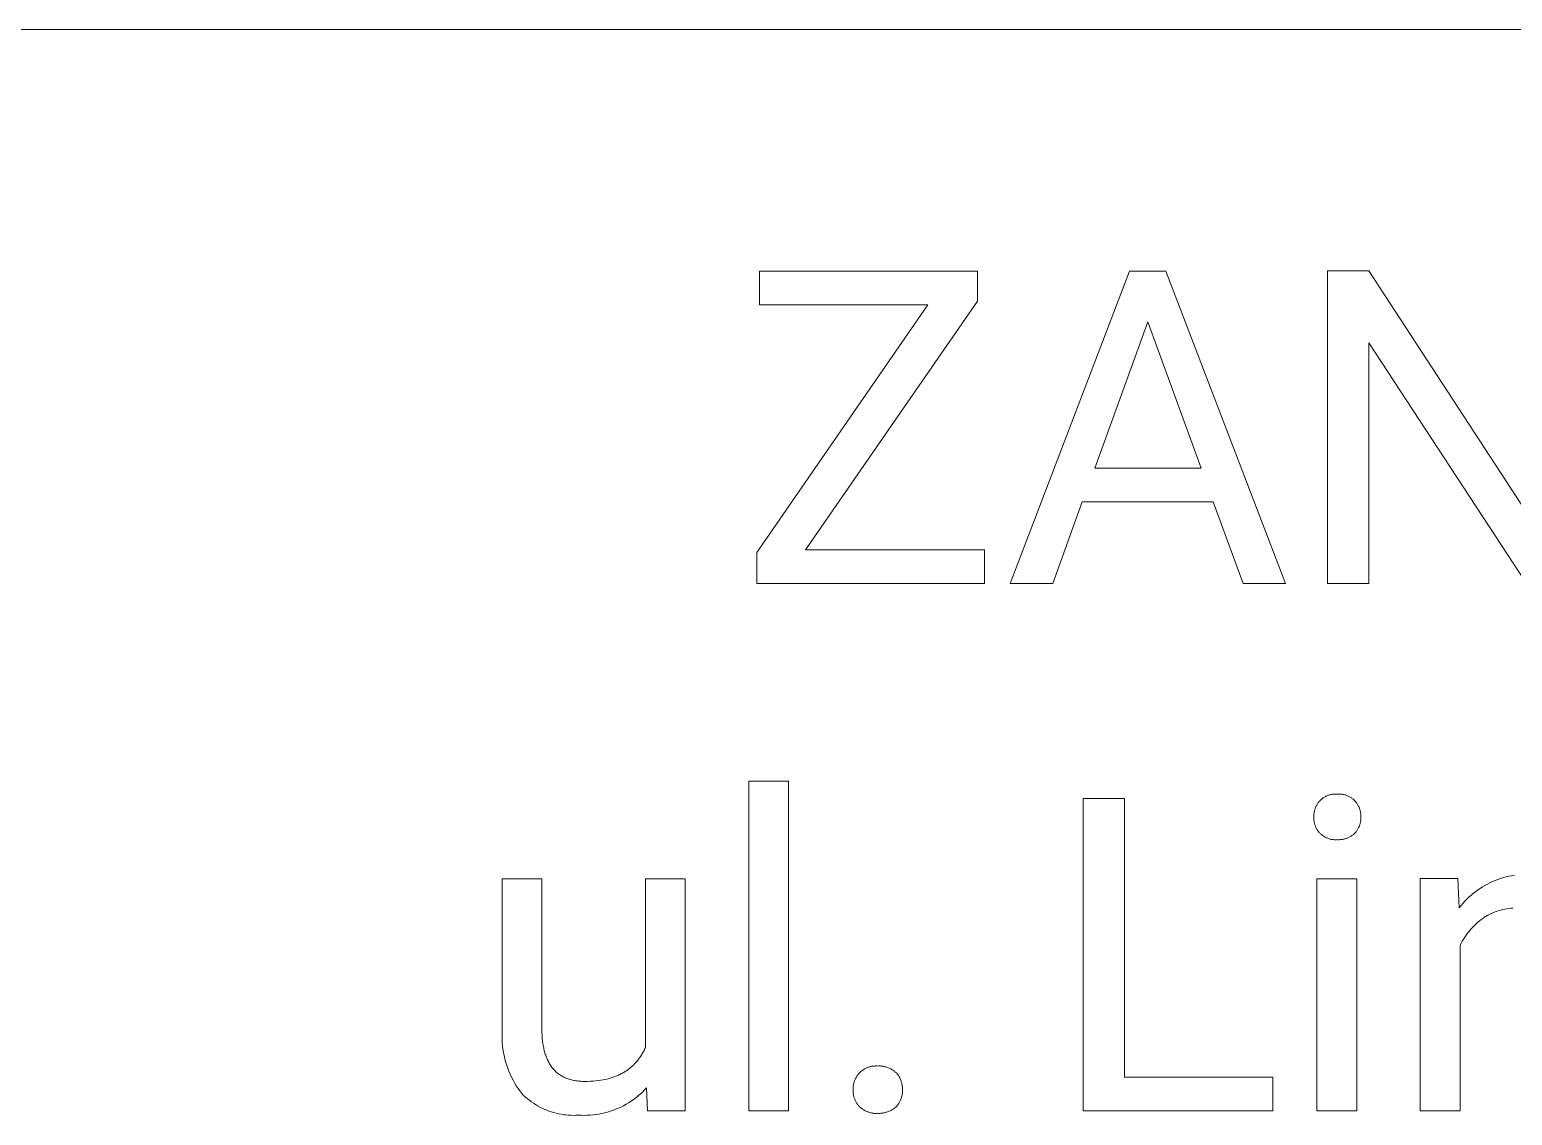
# Model space of a CAD drawing. Header units: millimetres. Extents: x -644 to 2279, y -276 to 1766.
# Drawn here: x 1314.4 to 1445.7, y -45.3 to 50.8 of the extents above; entities that cross this region are included whole.
import ezdxf

# ---------------------------------------------------------------- set-up
doc = ezdxf.new("R2010")
doc.units = ezdxf.units.MM
doc.header["$MEASUREMENT"] = 0
doc.layers.add('Domyślny', color=7, linetype='Continuous', true_color=0x000000)

msp = doc.modelspace()

# ---------------------------------------------------------------- linework, layer by layer
at = {"layer": 'Domyślny', "color": 18, "lineweight": 15, "true_color": 0x000000}
for p, q in [((2275.75, 50.82), (1173.96, 50.82)), ((1379.03, 26.45), (1379.03, 29.44)), ((1379.03, 29.44), (1398.32, 29.44)), ((1398.32, 29.44), (1398.32, 26.78)), ((1401.23, 1.76), (1411.8, 29.44)), ((1411.8, 29.44), (1415, 29.44)), ((1415, 29.44), (1425.59, 1.76)), ((1429.31, 1.77), (1429.31, 29.45)), ((1429.31, 29.45), (1432.98, 29.45)), ((1432.98, 29.45), (1446.96, 8.02)), ((1378.79, 4.51), (1393.95, 26.45)), ((1393.95, 26.45), (1379.03, 26.45)), ((1398.32, 26.78), (1383.1, 4.75)), ((1413.4, 24.94), (1408.71, 11.99)), ((1418.12, 11.99), (1413.4, 24.94)), ((1446.92, 1.77), (1432.98, 23.09)), ((1432.98, 23.09), (1432.98, 1.77)), ((1408.71, 11.99), (1418.12, 11.99)), ((1407.61, 9), (1405, 1.76)), ((1419.2, 9), (1407.61, 9)), ((1421.85, 1.76), (1419.2, 9)), ((1378.79, 1.76), (1378.79, 4.51)), ((1383.1, 4.75), (1398.94, 4.75)), ((1398.94, 4.75), (1398.94, 1.76)), ((1398.94, 1.76), (1378.79, 1.76)), ((1405, 1.76), (1401.23, 1.76)), ((1425.59, 1.76), (1421.85, 1.76)), ((1432.98, 1.77), (1429.31, 1.77)), ((1378.1, -44.95), (1378.1, -15.75)), ((1378.1, -15.75), (1381.61, -15.75)), ((1381.61, -15.75), (1381.61, -44.95)), ((1429.22, -17.07), (1429.27, -17.04)), ((1429.27, -17.04), (1429.34, -17.01)), ((1429.34, -17.01), (1429.4, -16.99)), ((1429.4, -16.99), (1429.46, -16.97)), ((1429.46, -16.97), (1429.52, -16.95)), ((1429.52, -16.95), (1429.59, -16.94)), ((1429.59, -16.94), (1429.65, -16.92)), ((1429.65, -16.92), (1429.71, -16.91)), ((1429.71, -16.91), (1429.78, -16.9)), ((1429.78, -16.9), (1429.84, -16.89)), ((1429.84, -16.89), (1429.91, -16.89)), ((1429.91, -16.89), (1429.98, -16.89)), ((1429.98, -16.89), (1430.04, -16.89)), ((1430.04, -16.89), (1430.11, -16.89)), ((1430.11, -16.89), (1430.17, -16.89)), ((1430.17, -16.89), (1430.24, -16.89)), ((1430.24, -16.89), (1430.3, -16.89)), ((1430.3, -16.89), (1430.37, -16.89)), ((1430.37, -16.89), (1430.44, -16.89)), ((1430.44, -16.89), (1430.5, -16.9)), ((1430.5, -16.9), (1430.57, -16.9)), ((1430.57, -16.9), (1430.63, -16.91)), ((1430.63, -16.91), (1430.7, -16.93)), ((1430.7, -16.93), (1430.76, -16.94)), ((1430.76, -16.94), (1430.83, -16.96)), ((1430.83, -16.96), (1430.89, -16.97)), ((1430.89, -16.97), (1430.95, -16.99)), ((1430.95, -16.99), (1431.02, -17.02)), ((1431.02, -17.02), (1431.08, -17.04)), ((1431.08, -17.04), (1431.14, -17.07)), ((1407.68, -44.96), (1407.68, -17.27)), ((1407.68, -17.27), (1411.35, -17.27)), ((1411.35, -17.27), (1411.35, -41.97)), ((1428.16, -18.38), (1428.17, -18.32)), ((1428.17, -18.32), (1428.19, -18.25)), ((1428.19, -18.25), (1428.22, -18.19)), ((1428.22, -18.19), (1428.24, -18.12)), ((1428.24, -18.12), (1428.26, -18.06)), ((1428.26, -18.06), (1428.29, -18)), ((1428.29, -18), (1428.32, -17.94)), ((1428.32, -17.94), (1428.36, -17.88)), ((1428.36, -17.88), (1428.39, -17.82)), ((1428.39, -17.82), (1428.43, -17.76)), ((1428.43, -17.76), (1428.46, -17.7)), ((1428.46, -17.7), (1428.5, -17.65)), ((1428.5, -17.65), (1428.55, -17.59)), ((1428.55, -17.59), (1428.59, -17.54)), ((1428.59, -17.54), (1428.63, -17.49)), ((1428.63, -17.49), (1428.68, -17.44)), ((1428.68, -17.44), (1428.73, -17.39)), ((1428.73, -17.39), (1428.78, -17.35)), ((1428.78, -17.35), (1428.83, -17.31)), ((1428.83, -17.31), (1428.88, -17.27)), ((1428.88, -17.27), (1428.93, -17.23)), ((1428.93, -17.23), (1428.99, -17.19)), ((1428.99, -17.19), (1429.04, -17.16)), ((1429.04, -17.16), (1429.1, -17.13)), ((1429.1, -17.13), (1429.16, -17.09)), ((1429.16, -17.09), (1429.22, -17.07)), ((1431.14, -17.07), (1431.2, -17.1)), ((1431.2, -17.1), (1431.26, -17.13)), ((1431.26, -17.13), (1431.31, -17.16)), ((1431.31, -17.16), (1431.37, -17.19)), ((1431.37, -17.19), (1431.43, -17.23)), ((1431.43, -17.23), (1431.48, -17.27)), ((1431.48, -17.27), (1431.53, -17.31)), ((1431.53, -17.31), (1431.58, -17.35)), ((1431.58, -17.35), (1431.63, -17.39)), ((1431.63, -17.39), (1431.68, -17.44)), ((1431.68, -17.44), (1431.73, -17.49)), ((1431.73, -17.49), (1431.78, -17.54)), ((1431.78, -17.54), (1431.82, -17.59)), ((1431.82, -17.59), (1431.86, -17.65)), ((1431.86, -17.65), (1431.9, -17.7)), ((1431.9, -17.7), (1431.94, -17.76)), ((1431.94, -17.76), (1431.97, -17.82)), ((1431.97, -17.82), (1432.01, -17.88)), ((1432.01, -17.88), (1432.04, -17.94)), ((1432.04, -17.94), (1432.07, -18)), ((1432.07, -18), (1432.1, -18.06)), ((1432.1, -18.06), (1432.13, -18.12)), ((1432.13, -18.12), (1432.15, -18.19)), ((1432.15, -18.19), (1432.17, -18.25)), ((1432.17, -18.25), (1432.19, -18.32)), ((1432.19, -18.32), (1432.21, -18.38)), ((1428.1, -18.72), (1428.11, -18.65)), ((1428.1, -18.79), (1428.1, -18.72)), ((1428.1, -18.86), (1428.1, -18.79)), ((1428.1, -18.93), (1428.1, -18.86)), ((1428.1, -19), (1428.1, -18.93)), ((1428.1, -19.06), (1428.1, -19)), ((1428.1, -19.13), (1428.1, -19.06)), ((1428.11, -19.2), (1428.1, -19.13)), ((1428.11, -18.65), (1428.12, -18.59)), ((1428.12, -19.27), (1428.11, -19.2)), ((1428.12, -18.59), (1428.13, -18.52)), ((1428.13, -19.33), (1428.12, -19.27)), ((1428.13, -18.52), (1428.14, -18.45)), ((1428.14, -19.4), (1428.13, -19.33)), ((1428.14, -18.45), (1428.16, -18.38)), ((1428.15, -19.46), (1428.14, -19.4)), ((1428.17, -19.53), (1428.15, -19.46)), ((1428.19, -19.6), (1428.17, -19.53)), ((1428.21, -19.66), (1428.19, -19.6)), ((1428.24, -19.72), (1428.21, -19.66)), ((1432.15, -19.66), (1432.13, -19.72)), ((1432.17, -19.6), (1432.15, -19.66)), ((1432.19, -19.53), (1432.17, -19.6)), ((1432.21, -19.46), (1432.19, -19.53)), ((1432.21, -18.38), (1432.22, -18.45)), ((1432.22, -19.4), (1432.21, -19.46)), ((1432.22, -18.45), (1432.24, -18.52)), ((1432.24, -19.33), (1432.22, -19.4)), ((1432.24, -18.52), (1432.25, -18.59)), ((1432.25, -19.27), (1432.24, -19.33)), ((1432.25, -18.59), (1432.25, -18.65)), ((1432.25, -18.65), (1432.26, -18.72)), ((1432.26, -19.2), (1432.25, -19.27)), ((1432.26, -18.72), (1432.26, -18.79)), ((1432.26, -18.79), (1432.27, -18.86)), ((1432.27, -19.06), (1432.26, -19.13)), ((1432.26, -19.13), (1432.26, -19.2)), ((1432.27, -18.86), (1432.27, -18.93)), ((1432.27, -18.93), (1432.27, -19)), ((1432.27, -19), (1432.27, -19.06)), ((1428.26, -19.79), (1428.24, -19.72)), ((1428.29, -19.85), (1428.26, -19.79)), ((1428.32, -19.91), (1428.29, -19.85)), ((1428.35, -19.97), (1428.32, -19.91)), ((1428.39, -20.03), (1428.35, -19.97)), ((1428.42, -20.08), (1428.39, -20.03)), ((1428.46, -20.14), (1428.42, -20.08)), ((1428.5, -20.19), (1428.46, -20.14)), ((1428.55, -20.25), (1428.5, -20.19)), ((1428.59, -20.3), (1428.55, -20.25)), ((1428.63, -20.35), (1428.59, -20.3)), ((1428.68, -20.39), (1428.63, -20.35)), ((1428.73, -20.44), (1428.68, -20.39)), ((1428.78, -20.48), (1428.73, -20.44)), ((1428.83, -20.52), (1428.78, -20.48)), ((1428.88, -20.56), (1428.83, -20.52)), ((1428.93, -20.6), (1428.88, -20.56)), ((1428.99, -20.63), (1428.93, -20.6)), ((1429.04, -20.67), (1428.99, -20.63)), ((1429.1, -20.7), (1429.04, -20.67)), ((1429.16, -20.73), (1429.1, -20.7)), ((1429.22, -20.76), (1429.16, -20.73)), ((1429.28, -20.78), (1429.22, -20.76)), ((1429.34, -20.81), (1429.28, -20.78)), ((1429.4, -20.83), (1429.34, -20.81)), ((1429.46, -20.85), (1429.4, -20.83)), ((1429.53, -20.87), (1429.46, -20.85)), ((1429.59, -20.88), (1429.53, -20.87)), ((1429.65, -20.9), (1429.59, -20.88)), ((1429.72, -20.91), (1429.65, -20.9)), ((1429.78, -20.92), (1429.72, -20.91)), ((1429.85, -20.92), (1429.78, -20.92)), ((1429.91, -20.93), (1429.85, -20.92)), ((1429.98, -20.93), (1429.91, -20.93)), ((1430.04, -20.93), (1429.98, -20.93)), ((1430.11, -20.93), (1430.04, -20.93)), ((1430.17, -20.92), (1430.11, -20.93)), ((1430.24, -20.93), (1430.17, -20.92)), ((1430.31, -20.93), (1430.24, -20.93)), ((1430.38, -20.93), (1430.31, -20.93)), ((1430.45, -20.92), (1430.38, -20.93)), ((1430.51, -20.92), (1430.45, -20.92)), ((1430.58, -20.91), (1430.51, -20.92)), ((1430.65, -20.9), (1430.58, -20.91)), ((1430.72, -20.89), (1430.65, -20.9)), ((1430.78, -20.87), (1430.72, -20.89)), ((1430.85, -20.86), (1430.78, -20.87)), ((1430.92, -20.84), (1430.85, -20.86)), ((1430.98, -20.82), (1430.92, -20.84)), ((1431.05, -20.79), (1430.98, -20.82)), ((1431.11, -20.77), (1431.05, -20.79)), ((1431.17, -20.74), (1431.11, -20.77)), ((1431.23, -20.71), (1431.17, -20.74)), ((1431.29, -20.68), (1431.23, -20.71)), ((1431.35, -20.64), (1431.29, -20.68)), ((1431.41, -20.61), (1431.35, -20.64)), ((1431.47, -20.57), (1431.41, -20.61)), ((1431.52, -20.53), (1431.47, -20.57)), ((1431.58, -20.49), (1431.52, -20.53)), ((1431.63, -20.44), (1431.58, -20.49)), ((1431.68, -20.4), (1431.63, -20.44)), ((1431.73, -20.35), (1431.68, -20.4)), ((1431.78, -20.3), (1431.73, -20.35)), ((1431.82, -20.25), (1431.78, -20.3)), ((1431.86, -20.19), (1431.82, -20.25)), ((1431.9, -20.14), (1431.86, -20.19)), ((1431.94, -20.08), (1431.9, -20.14)), ((1431.98, -20.03), (1431.94, -20.08)), ((1432.01, -19.97), (1431.98, -20.03)), ((1432.04, -19.91), (1432.01, -19.97)), ((1432.07, -19.85), (1432.04, -19.91)), ((1432.1, -19.79), (1432.07, -19.85)), ((1432.13, -19.72), (1432.1, -19.79)), ((1356.27, -37.77), (1356.27, -24.39)), ((1356.27, -24.39), (1359.78, -24.39)), ((1359.78, -24.39), (1359.78, -37.67)), ((1368.94, -39.35), (1368.94, -24.39)), ((1368.94, -24.39), (1372.46, -24.39)), ((1372.46, -24.39), (1372.46, -44.95)), ((1428.38, -44.95), (1428.38, -24.39)), ((1428.38, -24.39), (1431.9, -24.39)), ((1431.9, -24.39), (1431.9, -44.95)), ((1437.52, -44.95), (1437.52, -24.38)), ((1437.52, -24.38), (1440.85, -24.38)), ((1440.85, -24.38), (1440.97, -26.97)), ((1443.24, -24.98), (1443.47, -24.86)), ((1443.47, -24.86), (1443.69, -24.74)), ((1443.69, -24.74), (1443.92, -24.64)), ((1443.92, -24.64), (1444.16, -24.54)), ((1444.16, -24.54), (1444.39, -24.45)), ((1444.39, -24.45), (1444.63, -24.37)), ((1444.63, -24.37), (1444.88, -24.29)), ((1444.88, -24.29), (1445.12, -24.23)), ((1445.12, -24.23), (1445.37, -24.17)), ((1445.37, -24.17), (1445.62, -24.12)), ((1445.62, -24.12), (1445.87, -24.08)), ((1441.46, -26.39), (1441.64, -26.21)), ((1441.64, -26.21), (1441.82, -26.03)), ((1441.82, -26.03), (1442, -25.86)), ((1442, -25.86), (1442.2, -25.7)), ((1442.2, -25.7), (1442.4, -25.54)), ((1442.4, -25.54), (1442.6, -25.39)), ((1442.6, -25.39), (1442.81, -25.24)), ((1442.81, -25.24), (1443.02, -25.11)), ((1443.02, -25.11), (1443.24, -24.98)), ((1440.97, -26.97), (1441.13, -26.77)), ((1441.13, -26.77), (1441.29, -26.58)), ((1441.29, -26.58), (1441.46, -26.39)), ((1443.67, -27.53), (1443.51, -27.62)), ((1443.83, -27.46), (1443.67, -27.53)), ((1443.99, -27.39), (1443.83, -27.46)), ((1444.16, -27.32), (1443.99, -27.39)), ((1444.32, -27.26), (1444.16, -27.32)), ((1444.49, -27.21), (1444.32, -27.26)), ((1444.66, -27.16), (1444.49, -27.21)), ((1444.83, -27.12), (1444.66, -27.16)), ((1445.01, -27.08), (1444.83, -27.12)), ((1445.18, -27.05), (1445.01, -27.08)), ((1445.35, -27.03), (1445.18, -27.05)), ((1445.53, -27.01), (1445.35, -27.03)), ((1445.71, -27), (1445.53, -27.01)), ((1442.11, -28.73), (1441.97, -28.89)), ((1442.26, -28.58), (1442.11, -28.73)), ((1442.41, -28.43), (1442.26, -28.58)), ((1442.57, -28.29), (1442.41, -28.43)), ((1442.73, -28.15), (1442.57, -28.29)), ((1442.89, -28.02), (1442.73, -28.15)), ((1443.06, -27.9), (1442.89, -28.02)), ((1443.21, -27.8), (1443.06, -27.9)), ((1443.36, -27.7), (1443.21, -27.8)), ((1443.51, -27.62), (1443.36, -27.7)), ((1441.14, -30.1), (1441.05, -30.29)), ((1441.24, -29.92), (1441.14, -30.1)), ((1441.35, -29.74), (1441.24, -29.92)), ((1441.46, -29.56), (1441.35, -29.74)), ((1441.58, -29.38), (1441.46, -29.56)), ((1441.71, -29.21), (1441.58, -29.38)), ((1441.84, -29.05), (1441.71, -29.21)), ((1441.97, -28.89), (1441.84, -29.05)), ((1441.05, -30.29), (1441.05, -44.95)), ((1356.25, -38.06), (1356.27, -37.77)), ((1356.25, -38.34), (1356.25, -38.06)), ((1359.78, -37.67), (1359.78, -37.96)), ((1359.78, -37.96), (1359.79, -38.24)), ((1356.25, -38.63), (1356.25, -38.34)), ((1356.27, -38.92), (1356.25, -38.63)), ((1356.29, -39.21), (1356.27, -38.92)), ((1356.33, -39.49), (1356.29, -39.21)), ((1359.79, -38.24), (1359.81, -38.51)), ((1359.81, -38.51), (1359.84, -38.77)), ((1359.84, -38.77), (1359.87, -39.02)), ((1359.87, -39.02), (1359.89, -39.14)), ((1359.89, -39.14), (1359.91, -39.26)), ((1359.91, -39.26), (1359.94, -39.38)), ((1368.9, -39.44), (1368.94, -39.35)), ((1356.37, -39.78), (1356.33, -39.49)), ((1356.43, -40.06), (1356.37, -39.78)), ((1356.5, -40.34), (1356.43, -40.06)), ((1356.57, -40.62), (1356.5, -40.34)), ((1356.66, -40.89), (1356.57, -40.62)), ((1359.94, -39.38), (1359.96, -39.49)), ((1359.96, -39.49), (1359.99, -39.6)), ((1359.99, -39.6), (1360.02, -39.71)), ((1360.02, -39.71), (1360.05, -39.82)), ((1360.05, -39.82), (1360.08, -39.93)), ((1360.08, -39.93), (1360.12, -40.03)), ((1360.12, -40.03), (1360.15, -40.13)), ((1360.15, -40.13), (1360.19, -40.23)), ((1360.19, -40.23), (1360.23, -40.33)), ((1360.23, -40.33), (1360.27, -40.43)), ((1360.27, -40.43), (1360.32, -40.52)), ((1360.32, -40.52), (1360.36, -40.61)), ((1360.36, -40.61), (1360.41, -40.7)), ((1368.04, -40.72), (1368.1, -40.66)), ((1368.1, -40.66), (1368.17, -40.58)), ((1368.17, -40.58), (1368.23, -40.51)), ((1368.23, -40.51), (1368.29, -40.44)), ((1368.29, -40.44), (1368.34, -40.36)), ((1368.34, -40.36), (1368.4, -40.29)), ((1368.4, -40.29), (1368.46, -40.21)), ((1368.46, -40.21), (1368.51, -40.13)), ((1368.51, -40.13), (1368.56, -40.05)), ((1368.56, -40.05), (1368.61, -39.96)), ((1368.61, -39.96), (1368.66, -39.88)), ((1368.66, -39.88), (1368.71, -39.79)), ((1368.71, -39.79), (1368.76, -39.71)), ((1368.76, -39.71), (1368.81, -39.62)), ((1368.81, -39.62), (1368.85, -39.53)), ((1368.85, -39.53), (1368.9, -39.44)), ((1356.75, -41.17), (1356.66, -40.89)), ((1356.85, -41.44), (1356.75, -41.17)), ((1356.97, -41.7), (1356.85, -41.44)), ((1357.09, -41.96), (1356.97, -41.7)), ((1357.22, -42.22), (1357.09, -41.96)), ((1360.41, -40.7), (1360.46, -40.78)), ((1360.46, -40.78), (1360.51, -40.86)), ((1360.51, -40.86), (1360.56, -40.95)), ((1360.56, -40.95), (1360.62, -41.02)), ((1360.62, -41.02), (1360.67, -41.1)), ((1360.67, -41.1), (1360.73, -41.17)), ((1360.73, -41.17), (1360.79, -41.25)), ((1360.79, -41.25), (1360.85, -41.32)), ((1360.85, -41.32), (1360.92, -41.38)), ((1360.92, -41.38), (1360.98, -41.45)), ((1360.98, -41.45), (1361.05, -41.51)), ((1361.05, -41.51), (1361.12, -41.57)), ((1361.12, -41.57), (1361.19, -41.63)), ((1361.19, -41.63), (1361.27, -41.69)), ((1361.27, -41.69), (1361.34, -41.74)), ((1361.34, -41.74), (1361.42, -41.79)), ((1361.42, -41.79), (1361.5, -41.84)), ((1361.5, -41.84), (1361.58, -41.89)), ((1361.58, -41.89), (1361.66, -41.93)), ((1361.66, -41.93), (1361.74, -41.97)), ((1361.74, -41.97), (1361.83, -42.01)), ((1365.83, -42.05), (1366.03, -41.99)), ((1366.03, -41.99), (1366.13, -41.95)), ((1366.13, -41.95), (1366.22, -41.92)), ((1366.22, -41.92), (1366.32, -41.88)), ((1366.32, -41.88), (1366.41, -41.85)), ((1366.41, -41.85), (1366.5, -41.81)), ((1366.5, -41.81), (1366.59, -41.77)), ((1366.59, -41.77), (1366.68, -41.73)), ((1366.68, -41.73), (1366.76, -41.68)), ((1366.76, -41.68), (1366.85, -41.64)), ((1366.85, -41.64), (1366.93, -41.59)), ((1366.93, -41.59), (1367.02, -41.54)), ((1367.02, -41.54), (1367.1, -41.5)), ((1367.1, -41.5), (1367.18, -41.44)), ((1367.18, -41.44), (1367.26, -41.39)), ((1367.26, -41.39), (1367.34, -41.34)), ((1367.34, -41.34), (1367.41, -41.28)), ((1367.41, -41.28), (1367.49, -41.23)), ((1367.49, -41.23), (1367.56, -41.17)), ((1367.56, -41.17), (1367.63, -41.11)), ((1367.63, -41.11), (1367.71, -41.05)), ((1367.71, -41.05), (1367.78, -40.99)), ((1367.78, -40.99), (1367.84, -40.92)), ((1367.84, -40.92), (1367.91, -40.86)), ((1367.91, -40.86), (1367.98, -40.79)), ((1367.98, -40.79), (1368.04, -40.72)), ((1387.58, -42.02), (1387.61, -41.96)), ((1387.61, -41.96), (1387.65, -41.89)), ((1387.65, -41.89), (1387.69, -41.83)), ((1387.69, -41.83), (1387.74, -41.77)), ((1387.74, -41.77), (1387.78, -41.71)), ((1387.78, -41.71), (1387.83, -41.65)), ((1387.83, -41.65), (1387.88, -41.59)), ((1387.88, -41.59), (1387.93, -41.54)), ((1387.93, -41.54), (1387.98, -41.49)), ((1387.98, -41.49), (1388.03, -41.44)), ((1388.03, -41.44), (1388.09, -41.4)), ((1388.09, -41.4), (1388.15, -41.36)), ((1388.15, -41.36), (1388.21, -41.32)), ((1388.21, -41.32), (1388.27, -41.28)), ((1388.27, -41.28), (1388.33, -41.24)), ((1388.33, -41.24), (1388.39, -41.21)), ((1388.39, -41.21), (1388.45, -41.18)), ((1388.45, -41.18), (1388.52, -41.15)), ((1388.52, -41.15), (1388.58, -41.12)), ((1388.58, -41.12), (1388.65, -41.09)), ((1388.65, -41.09), (1388.72, -41.07)), ((1388.72, -41.07), (1388.79, -41.05)), ((1388.79, -41.05), (1388.86, -41.03)), ((1388.86, -41.03), (1388.92, -41.01)), ((1388.92, -41.01), (1388.99, -41)), ((1388.99, -41), (1389.07, -40.99)), ((1389.07, -40.99), (1389.14, -40.98)), ((1389.14, -40.98), (1389.21, -40.98)), ((1389.21, -40.98), (1389.28, -40.97)), ((1389.28, -40.97), (1389.35, -40.97)), ((1389.35, -40.97), (1389.42, -40.97)), ((1389.42, -40.97), (1389.49, -40.98)), ((1389.49, -40.98), (1389.57, -40.97)), ((1389.57, -40.97), (1389.64, -40.97)), ((1389.64, -40.97), (1389.72, -40.97)), ((1389.72, -40.97), (1389.79, -40.98)), ((1389.79, -40.98), (1389.87, -40.99)), ((1389.87, -40.99), (1389.95, -41)), ((1389.95, -41), (1390.02, -41.01)), ((1390.02, -41.01), (1390.09, -41.02)), ((1390.09, -41.02), (1390.17, -41.04)), ((1390.17, -41.04), (1390.24, -41.06)), ((1390.24, -41.06), (1390.31, -41.08)), ((1390.31, -41.08), (1390.38, -41.11)), ((1390.38, -41.11), (1390.45, -41.14)), ((1390.45, -41.14), (1390.52, -41.17)), ((1390.52, -41.17), (1390.59, -41.2)), ((1390.59, -41.2), (1390.66, -41.23)), ((1390.66, -41.23), (1390.73, -41.27)), ((1390.73, -41.27), (1390.79, -41.31)), ((1390.79, -41.31), (1390.85, -41.35)), ((1390.85, -41.35), (1390.92, -41.39)), ((1390.92, -41.39), (1390.98, -41.44)), ((1390.98, -41.44), (1391.03, -41.49)), ((1391.03, -41.49), (1391.09, -41.54)), ((1391.09, -41.54), (1391.15, -41.59)), ((1391.15, -41.59), (1391.2, -41.65)), ((1391.2, -41.65), (1391.24, -41.71)), ((1391.24, -41.71), (1391.29, -41.77)), ((1391.29, -41.77), (1391.33, -41.83)), ((1391.33, -41.83), (1391.37, -41.89)), ((1391.37, -41.89), (1391.41, -41.95)), ((1391.41, -41.95), (1391.45, -42.02)), ((1411.35, -41.97), (1424.47, -41.97)), ((1424.47, -41.97), (1424.47, -44.96)), ((1357.36, -42.47), (1357.22, -42.22)), ((1357.51, -42.72), (1357.36, -42.47)), ((1357.67, -42.96), (1357.51, -42.72)), ((1357.83, -43.19), (1357.67, -42.96)), ((1358.01, -43.42), (1357.83, -43.19)), ((1361.83, -42.01), (1361.92, -42.05)), ((1361.92, -42.05), (1362.01, -42.09)), ((1362.01, -42.09), (1362.1, -42.12)), ((1362.1, -42.12), (1362.19, -42.15)), ((1362.19, -42.15), (1362.29, -42.18)), ((1362.29, -42.18), (1362.39, -42.2)), ((1362.39, -42.2), (1362.48, -42.23)), ((1362.48, -42.23), (1362.59, -42.25)), ((1362.59, -42.25), (1362.69, -42.27)), ((1362.69, -42.27), (1362.79, -42.29)), ((1362.79, -42.29), (1362.9, -42.3)), ((1362.9, -42.3), (1363.01, -42.31)), ((1363.01, -42.31), (1363.12, -42.32)), ((1363.12, -42.32), (1363.23, -42.33)), ((1363.23, -42.33), (1363.34, -42.34)), ((1363.34, -42.34), (1363.46, -42.34)), ((1363.46, -42.34), (1363.57, -42.34)), ((1363.57, -42.34), (1363.82, -42.34)), ((1363.82, -42.34), (1364.07, -42.33)), ((1364.07, -42.33), (1364.31, -42.32)), ((1364.31, -42.32), (1364.54, -42.3)), ((1364.54, -42.3), (1364.77, -42.27)), ((1364.77, -42.27), (1364.99, -42.24)), ((1364.99, -42.24), (1365.21, -42.2)), ((1365.21, -42.2), (1365.43, -42.16)), ((1365.43, -42.16), (1365.63, -42.11)), ((1365.63, -42.11), (1365.83, -42.05)), ((1368.67, -43.29), (1368.48, -43.46)), ((1368.86, -43.1), (1368.67, -43.29)), ((1369.03, -42.92), (1368.86, -43.1)), ((1369.11, -44.95), (1369.03, -42.92)), ((1387.32, -42.96), (1387.33, -42.88)), ((1387.32, -43.03), (1387.32, -42.96)), ((1387.32, -43.11), (1387.32, -43.03)), ((1387.32, -43.18), (1387.32, -43.11)), ((1387.32, -43.25), (1387.32, -43.18)), ((1387.33, -43.32), (1387.32, -43.25)), ((1387.33, -42.88), (1387.34, -42.81)), ((1387.34, -42.73), (1387.36, -42.66)), ((1387.34, -42.81), (1387.34, -42.73)), ((1387.36, -42.66), (1387.37, -42.58)), ((1387.37, -42.58), (1387.39, -42.51)), ((1387.39, -42.51), (1387.41, -42.44)), ((1387.41, -42.44), (1387.43, -42.37)), ((1387.43, -42.37), (1387.46, -42.3)), ((1387.46, -42.3), (1387.48, -42.23)), ((1387.48, -42.23), (1387.51, -42.16)), ((1387.51, -42.16), (1387.54, -42.09)), ((1387.54, -42.09), (1387.58, -42.02)), ((1391.45, -42.02), (1391.48, -42.09)), ((1391.48, -42.09), (1391.51, -42.16)), ((1391.51, -42.16), (1391.54, -42.23)), ((1391.54, -42.23), (1391.57, -42.3)), ((1391.57, -42.3), (1391.59, -42.37)), ((1391.59, -42.37), (1391.61, -42.44)), ((1391.61, -42.44), (1391.63, -42.51)), ((1391.63, -42.51), (1391.65, -42.58)), ((1391.65, -42.58), (1391.66, -42.66)), ((1391.66, -42.66), (1391.67, -42.73)), ((1391.67, -42.73), (1391.68, -42.81)), ((1391.68, -42.81), (1391.69, -42.88)), ((1391.69, -42.88), (1391.69, -42.96)), ((1391.69, -42.96), (1391.69, -43.03)), ((1391.69, -43.03), (1391.69, -43.11)), ((1391.69, -43.11), (1391.69, -43.18)), ((1391.69, -43.18), (1391.69, -43.25)), ((1391.69, -43.25), (1391.69, -43.32)), ((1358.16, -43.58), (1358.01, -43.42)), ((1358.33, -43.73), (1358.16, -43.58)), ((1358.49, -43.87), (1358.33, -43.73)), ((1358.67, -44.01), (1358.49, -43.87)), ((1358.84, -44.14), (1358.67, -44.01)), ((1359.02, -44.27), (1358.84, -44.14)), ((1359.21, -44.39), (1359.02, -44.27)), ((1359.4, -44.5), (1359.21, -44.39)), ((1359.59, -44.61), (1359.4, -44.5)), ((1359.79, -44.71), (1359.59, -44.61)), ((1366.77, -44.61), (1366.54, -44.71)), ((1367, -44.49), (1366.77, -44.61)), ((1367.23, -44.36), (1367, -44.49)), ((1367.45, -44.23), (1367.23, -44.36)), ((1367.67, -44.09), (1367.45, -44.23)), ((1367.88, -43.95), (1367.67, -44.09)), ((1368.09, -43.79), (1367.88, -43.95)), ((1368.29, -43.63), (1368.09, -43.79)), ((1368.48, -43.46), (1368.29, -43.63)), ((1387.33, -43.39), (1387.33, -43.32)), ((1387.34, -43.45), (1387.33, -43.39)), ((1387.35, -43.52), (1387.34, -43.45)), ((1387.37, -43.59), (1387.35, -43.52)), ((1387.38, -43.66), (1387.37, -43.59)), ((1387.4, -43.73), (1387.38, -43.66)), ((1387.42, -43.79), (1387.4, -43.73)), ((1387.44, -43.86), (1387.42, -43.79)), ((1387.47, -43.92), (1387.44, -43.86)), ((1387.5, -43.99), (1387.47, -43.92)), ((1387.53, -44.05), (1387.5, -43.99)), ((1387.56, -44.11), (1387.53, -44.05)), ((1387.59, -44.18), (1387.56, -44.11)), ((1387.63, -44.24), (1387.59, -44.18)), ((1387.66, -44.29), (1387.63, -44.24)), ((1387.7, -44.35), (1387.66, -44.29)), ((1387.74, -44.41), (1387.7, -44.35)), ((1387.79, -44.46), (1387.74, -44.41)), ((1387.83, -44.52), (1387.79, -44.46)), ((1387.88, -44.57), (1387.83, -44.52)), ((1387.93, -44.62), (1387.88, -44.57)), ((1387.98, -44.66), (1387.93, -44.62)), ((1391.09, -44.62), (1391.03, -44.67)), ((1391.15, -44.57), (1391.09, -44.62)), ((1391.19, -44.52), (1391.15, -44.57)), ((1391.24, -44.46), (1391.19, -44.52)), ((1391.28, -44.41), (1391.24, -44.46)), ((1391.32, -44.35), (1391.28, -44.41)), ((1391.36, -44.29), (1391.32, -44.35)), ((1391.4, -44.24), (1391.36, -44.29)), ((1391.43, -44.18), (1391.4, -44.24)), ((1391.47, -44.11), (1391.43, -44.18)), ((1391.5, -44.05), (1391.47, -44.11)), ((1391.53, -43.99), (1391.5, -44.05)), ((1391.55, -43.92), (1391.53, -43.99)), ((1391.58, -43.86), (1391.55, -43.92)), ((1391.6, -43.79), (1391.58, -43.86)), ((1391.62, -43.73), (1391.6, -43.79)), ((1391.64, -43.66), (1391.62, -43.73)), ((1391.65, -43.59), (1391.64, -43.66)), ((1391.66, -43.52), (1391.65, -43.59)), ((1391.68, -43.45), (1391.66, -43.52)), ((1391.69, -43.32), (1391.68, -43.39)), ((1391.68, -43.39), (1391.68, -43.45)), ((1359.99, -44.8), (1359.79, -44.71)), ((1360.2, -44.89), (1359.99, -44.8)), ((1360.4, -44.97), (1360.2, -44.89)), ((1360.61, -45.04), (1360.4, -44.97)), ((1360.82, -45.1), (1360.61, -45.04)), ((1361.04, -45.16), (1360.82, -45.1)), ((1361.25, -45.21), (1361.04, -45.16)), ((1361.47, -45.25), (1361.25, -45.21)), ((1361.69, -45.29), (1361.47, -45.25)), ((1361.91, -45.31), (1361.69, -45.29)), ((1362.13, -45.33), (1361.91, -45.31)), ((1362.35, -45.34), (1362.13, -45.33)), ((1362.57, -45.35), (1362.35, -45.34)), ((1362.79, -45.34), (1362.57, -45.35)), ((1363.01, -45.33), (1362.79, -45.34)), ((1363.27, -45.34), (1363.01, -45.33)), ((1363.53, -45.35), (1363.27, -45.34)), ((1363.78, -45.34), (1363.53, -45.35)), ((1364.04, -45.33), (1363.78, -45.34)), ((1364.3, -45.31), (1364.04, -45.33)), ((1364.56, -45.28), (1364.3, -45.31)), ((1364.81, -45.24), (1364.56, -45.28)), ((1365.06, -45.19), (1364.81, -45.24)), ((1365.32, -45.13), (1365.06, -45.19)), ((1365.57, -45.06), (1365.32, -45.13)), ((1365.81, -44.99), (1365.57, -45.06)), ((1366.06, -44.91), (1365.81, -44.99)), ((1366.3, -44.81), (1366.06, -44.91)), ((1366.54, -44.71), (1366.3, -44.81)), ((1372.46, -44.95), (1369.11, -44.95)), ((1381.61, -44.95), (1378.1, -44.95)), ((1388.04, -44.71), (1387.98, -44.66)), ((1388.09, -44.75), (1388.04, -44.71)), ((1388.15, -44.8), (1388.09, -44.75)), ((1388.21, -44.84), (1388.15, -44.8)), ((1388.27, -44.87), (1388.21, -44.84)), ((1388.33, -44.91), (1388.27, -44.87)), ((1388.39, -44.94), (1388.33, -44.91)), ((1388.46, -44.97), (1388.39, -44.94)), ((1388.52, -45), (1388.46, -44.97)), ((1388.59, -45.03), (1388.52, -45)), ((1388.65, -45.05), (1388.59, -45.03)), ((1388.72, -45.08), (1388.65, -45.05)), ((1388.79, -45.1), (1388.72, -45.08)), ((1388.86, -45.11), (1388.79, -45.1)), ((1388.93, -45.13), (1388.86, -45.11)), ((1389, -45.14), (1388.93, -45.13)), ((1389.07, -45.15), (1389, -45.14)), ((1389.14, -45.16), (1389.07, -45.15)), ((1389.21, -45.17), (1389.14, -45.16)), ((1389.28, -45.17), (1389.21, -45.17)), ((1389.35, -45.17), (1389.28, -45.17)), ((1389.42, -45.17), (1389.35, -45.17)), ((1389.49, -45.16), (1389.42, -45.17)), ((1389.57, -45.17), (1389.49, -45.16)), ((1389.64, -45.17), (1389.57, -45.17)), ((1389.72, -45.17), (1389.64, -45.17)), ((1389.79, -45.16), (1389.72, -45.17)), ((1389.87, -45.16), (1389.79, -45.16)), ((1389.94, -45.15), (1389.87, -45.16)), ((1390.02, -45.13), (1389.94, -45.15)), ((1390.09, -45.12), (1390.02, -45.13)), ((1390.17, -45.1), (1390.09, -45.12)), ((1390.24, -45.08), (1390.17, -45.1)), ((1390.31, -45.06), (1390.24, -45.08)), ((1390.38, -45.04), (1390.31, -45.06)), ((1390.45, -45.01), (1390.38, -45.04)), ((1390.52, -44.98), (1390.45, -45.01)), ((1390.59, -44.95), (1390.52, -44.98)), ((1390.66, -44.92), (1390.59, -44.95)), ((1390.72, -44.88), (1390.66, -44.92)), ((1390.79, -44.84), (1390.72, -44.88)), ((1390.85, -44.8), (1390.79, -44.84)), ((1390.91, -44.76), (1390.85, -44.8)), ((1390.98, -44.71), (1390.91, -44.76)), ((1391.03, -44.67), (1390.98, -44.71)), ((1424.47, -44.96), (1407.68, -44.96)), ((1431.9, -44.95), (1428.38, -44.95)), ((1441.05, -44.95), (1437.52, -44.95))]:
    msp.add_line(p, q, dxfattribs=at)

doc.saveas('drawing.dxf')
